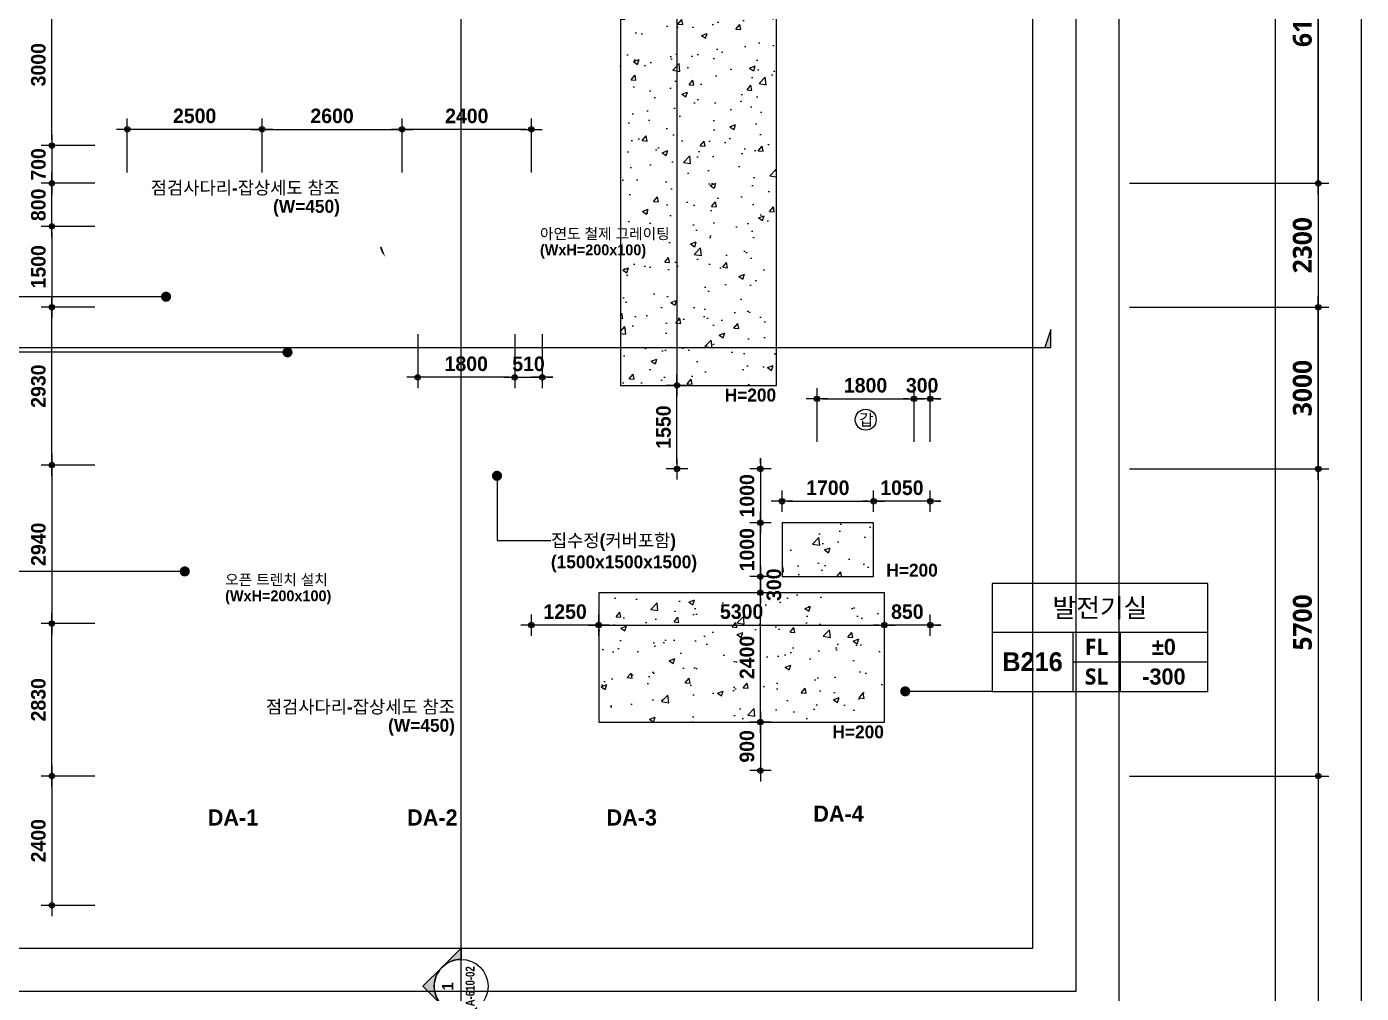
# Model space of a CAD drawing. Header units: millimetres. Extents: x 0 to 168000, y 0 to 59400.
# Drawn here: x 12610 to 37377, y 9018 to 26956 of the extents above; entities that cross this region are included whole.
import ezdxf
from ezdxf.enums import TextEntityAlignment as Align

# ---------------------------------------------------------------- set-up
doc = ezdxf.new("R2010")
doc.units = ezdxf.units.MM
doc.header["$LTSCALE"] = 100
doc.linetypes.add('CEN', pattern=[62, 60, -1, 0, -1])
doc.layers.get('Defpoints').update_dxf_attribs({"color": 153})
for name, color, linetype in [('A-ANNO-DIM', 4, 'Continuous'), ('A-ANNO-GRA1', 7, 'Continuous'), ('A-ANNO-LEAD', 4, 'Continuous'), ('A-ANNO-SYMB', 7, 'Continuous'), ('A-ANNO-TEXT1', 7, 'Continuous'), ('A-ANNO-TEXT2', 3, 'Continuous'), ('A-ANNO-TITL', 7, 'Continuous'), ('A-GEN-HAT', 5, 'Continuous'), ('A-ST-AXIS-DIM', 7, 'Continuous'), ('AA-MKXS', 3, 'Continuous'), ('AA-MKXX', 3, 'Continuous'), ('Leader', 7, 'Continuous')]:
    doc.layers.add(name, color=color, linetype=linetype)
doc.layers.add('G(그리드1)', color=185, linetype='Continuous', plot=False)
doc.layers.add('G(그리드2)', color=235, linetype='Continuous', plot=False)
doc.styles.add('2020음성 1차', font='나눔고딕Bold.ttf')
doc.styles.add('SAMOO', font='romans.shx', dxfattribs={"bigfont": 'whgtxt.shx'})
doc.styles.add('SH_나눔', font='')
doc.styles.add('SH_진천_나눔', font='')
doc.styles.get('SH_나눔').set_extended_font_data('NanumGothic', bold=True)
doc.styles.get('SH_진천_나눔').set_extended_font_data('NanumGothic', bold=True)
doc.dimstyles.new('SHP 100', dxfattribs={"dimscale": 100, "dimtxt": 3.5, "dimasz": 1, "dimexe": 2, "dimexo": 2, "dimgap": 1, "dimtad": 1, "dimdec": 0, "dimzin": 0, "dimdsep": 46, "dimtxsty": 'SH_진천_나눔', "dimblk": 'DIMDOT', "dimcen": 0.09, "dimclrd": 256, "dimclre": 256, "dimclrt": 3, "dimadec": 0, "dimazin": 1, "dimtfac": 1, "dimtdec": 0, "dimtix": 1, "dimtmove": 2, "dimatfit": 0, "dimldrblk": 'DIMDOT', "dimfxl": 1, "dimtolj": 1, "dimtzin": 0, "dimlwd": -1, "dimlwe": -1, "dimarcsym": 0})
doc.dimstyles.new('SHP 100내부', dxfattribs={"dimscale": 100, "dimtxt": 2.7, "dimasz": 1, "dimexe": 2, "dimexo": 2, "dimgap": 1, "dimtad": 1, "dimdec": 0, "dimzin": 0, "dimdsep": 46, "dimtxsty": '2020음성 1차', "dimblk": 'DIMDOT', "dimcen": 0.09, "dimclrd": 256, "dimclre": 256, "dimclrt": 3, "dimadec": 0, "dimazin": 1, "dimtfac": 1, "dimtdec": 0, "dimtix": 1, "dimtmove": 2, "dimatfit": 0, "dimldrblk": 'DIMDOT', "dimfxl": 1, "dimtolj": 1, "dimtzin": 0, "dimlwd": -1, "dimlwe": -1, "dimarcsym": 0})
pattern_1 = [(50, (-26588.95, -182755.1), (1075.8903, -94.1282), [112.5, -1237.5]), (355, (-26589, -182755.1), (-208.127, 1128.288), [90, -990]), (100.4514, (-26499.3, -182762.9), (867.764, 1034.1593), [95.6103, -1051.713]), (46.1842, (-26589, -182455.1), (1600.8616, -248.2785), [168.75, -1856.25]), (96.6356, (-26455.5, -182475.8), (1401.994, 1461.177), [143.415, -1577.57]), (351.1842, (-26589, -182455.1), (1401.993, 1461.178), [135, -1485]), (21, (-26438.95, -182530.1), (895.3606, -603.9283), [112.5, -1237.5]), (326, (-26439, -182530.1), (364.973, 1087.725), [90, -990]), (71.4514, (-26364.3, -182580.4), (1260.334, 483.7957), [95.6103, -1051.713]), (37.5, (-26588.95, -182755.1), (18.2398, 499.3408), [0, -978, 0, -1005, 0, -993.75]), (7.5, (-26588.95, -182755.1), (394.6043, 591.6176), [0, -573, 0, -955.5, 0, -378.75]), (327.5, (-26923.45, -182755.1), (800.73365, -33.8323), [0, -375, 0, -1170, 0, -1552.5]), (317.5, (-27073.45, -182755.1), (874.7793, 150.1575), [0, -487.5, 0, -777, 0, -1102.5])]

# ---------------------------------------------------------------- blocks, each defined once
blk = doc.blocks.new('DIMDOT')
at = {"color": 0}
blk.add_line((-2, 0), (2, 0), dxfattribs=at)
for radius in [0.5, 0.25]:
    blk.add_circle((0, 0), radius, dxfattribs=at)
blk = doc.blocks.new('*D6163')
at = {"layer": 'A-ST-AXIS-DIM'}
for p, q in [((33077, 30150), (36777, 30150)), ((36577, 24150), (36577, 30050)), ((33077, 24050), (36777, 24050))]:
    blk.add_line(p, q, dxfattribs=at)
at = {"layer": 'Defpoints', "color": 0}
for p in [(32877, 30150), (36577, 30150), (32877, 24050)]:
    blk.add_point(p, dxfattribs=at)
at = {"layer": 'A-ST-AXIS-DIM', "linetype": 'ByBlock', "xscale": 100, "yscale": 100, "zscale": 100}
for p, rotation in [((36577, 30150), 90), ((36577, 24050), 270)]:
    blk.add_blockref('DIMDOT', p, dxfattribs=dict(at, rotation=rotation))
at = {"layer": 'A-ST-AXIS-DIM', "color": 3, "insert": (36284, 27100), "char_height": 350, "attachment_point": 5, "rotation": 90, "style": 'SH_진천_나눔'}
blk.add_mtext('\\A1;6100', dxfattribs=at)
blk = doc.blocks.new('*D6164')
at = {"layer": 'A-ST-AXIS-DIM'}
for p, q in [((33077, 24050), (36777, 24050)), ((36577, 23950), (36577, 21850)), ((33077, 21750), (36777, 21750))]:
    blk.add_line(p, q, dxfattribs=at)
at = {"layer": 'Defpoints', "color": 0}
for p in [(32877, 24050), (32877, 21750), (36577, 21750)]:
    blk.add_point(p, dxfattribs=at)
at = {"layer": 'A-ST-AXIS-DIM', "linetype": 'ByBlock', "xscale": 100, "yscale": 100, "zscale": 100}
for p, rotation in [((36577, 24050), 90), ((36577, 21750), 270)]:
    blk.add_blockref('DIMDOT', p, dxfattribs=dict(at, rotation=rotation))
at = {"layer": 'A-ST-AXIS-DIM', "color": 3, "insert": (36284, 22900), "char_height": 350, "attachment_point": 5, "rotation": 90, "style": 'SH_진천_나눔'}
blk.add_mtext('\\A1;2300', dxfattribs=at)
blk = doc.blocks.new('*D6165')
at = {"layer": 'A-ST-AXIS-DIM'}
for p, q in [((33077, 21750), (36777, 21750)), ((36577, 18850), (36577, 21650)), ((33077, 18750), (36777, 18750))]:
    blk.add_line(p, q, dxfattribs=at)
at = {"layer": 'Defpoints', "color": 0}
for p in [(32877, 21750), (36577, 21750), (32877, 18750)]:
    blk.add_point(p, dxfattribs=at)
at = {"layer": 'A-ST-AXIS-DIM', "linetype": 'ByBlock', "xscale": 100, "yscale": 100, "zscale": 100}
for p, rotation in [((36577, 21750), 90), ((36577, 18750), 270)]:
    blk.add_blockref('DIMDOT', p, dxfattribs=dict(at, rotation=rotation))
at = {"layer": 'A-ST-AXIS-DIM', "color": 3, "insert": (36284, 20250), "char_height": 350, "attachment_point": 5, "rotation": 90, "style": 'SH_진천_나눔'}
blk.add_mtext('\\A1;3000', dxfattribs=at)
blk = doc.blocks.new('*D6166')
at = {"layer": 'A-ST-AXIS-DIM'}
for p, q in [((33077, 18750), (36777, 18750)), ((36577, 18650), (36577, 13150)), ((33077, 13050), (36777, 13050))]:
    blk.add_line(p, q, dxfattribs=at)
at = {"layer": 'Defpoints', "color": 0}
for p in [(32877, 18750), (32877, 13050), (36577, 13050)]:
    blk.add_point(p, dxfattribs=at)
at = {"layer": 'A-ST-AXIS-DIM', "linetype": 'ByBlock', "xscale": 100, "yscale": 100, "zscale": 100}
for p, rotation in [((36577, 18750), 90), ((36577, 13050), 270)]:
    blk.add_blockref('DIMDOT', p, dxfattribs=dict(at, rotation=rotation))
at = {"layer": 'A-ST-AXIS-DIM', "color": 3, "insert": (36285, 15900), "char_height": 350, "attachment_point": 5, "rotation": 90, "style": 'SH_진천_나눔'}
blk.add_mtext('\\A1;5700', dxfattribs=at)
blk = doc.blocks.new('*D6197')
at = {"layer": 'A-ANNO-DIM'}
for p, q in [((27277, 19250), (27277, 20250)), ((29077, 19250), (29077, 20250)), ((27377, 20050), (28977, 20050))]:
    blk.add_line(p, q, dxfattribs=at)
at = {"layer": 'Defpoints', "color": 0}
for p in [(29077, 20050), (27277, 19050), (29077, 19050)]:
    blk.add_point(p, dxfattribs=at)
at = {"layer": 'A-ANNO-DIM', "linetype": 'ByBlock', "xscale": 100, "yscale": 100, "zscale": 100, "rotation": 180}
blk.add_blockref('DIMDOT', (27277, 20050), dxfattribs=at)
at = {"layer": 'A-ANNO-DIM', "linetype": 'ByBlock', "xscale": 100, "yscale": 100, "zscale": 100}
blk.add_blockref('DIMDOT', (29077, 20050), dxfattribs=at)
at = {"layer": 'A-ANNO-DIM', "color": 3, "insert": (28177, 20299), "char_height": 270, "attachment_point": 5, "style": '2020음성 1차'}
blk.add_mtext('\\A1;1800', dxfattribs=at)
blk = doc.blocks.new('*D6198')
at = {"layer": 'A-ANNO-DIM'}
for p, q in [((29077, 19250), (29077, 20250)), ((29377, 19250), (29377, 20250)), ((28977, 20050), (28877, 20050)), ((29377, 20050), (29077, 20050)), ((29477, 20050), (29577, 20050))]:
    blk.add_line(p, q, dxfattribs=at)
at = {"layer": 'Defpoints', "color": 0}
for p in [(29077, 20050), (29077, 19050), (29377, 19050)]:
    blk.add_point(p, dxfattribs=at)
at = {"layer": 'A-ANNO-DIM', "linetype": 'ByBlock', "xscale": 100, "yscale": 100, "zscale": 100}
blk.add_blockref('DIMDOT', (29077, 20050), dxfattribs=at)
at = {"layer": 'A-ANNO-DIM', "linetype": 'ByBlock', "xscale": 100, "yscale": 100, "zscale": 100, "rotation": 180}
blk.add_blockref('DIMDOT', (29377, 20050), dxfattribs=at)
at = {"layer": 'A-ANNO-DIM', "color": 3, "insert": (29227, 20299), "char_height": 270, "attachment_point": 5, "style": '2020음성 1차'}
blk.add_mtext('\\A1;300', dxfattribs=at)
blk = doc.blocks.new('*D6696')
at = {"layer": 'A-ANNO-DIM'}
for p, q in [((19867, 21250), (19867, 20250)), ((21667, 21250), (21667, 20250)), ((21567, 20450), (19967, 20450))]:
    blk.add_line(p, q, dxfattribs=at)
at = {"layer": 'Defpoints', "color": 0}
for p in [(19867, 21450), (21667, 21450), (19867, 20450)]:
    blk.add_point(p, dxfattribs=at)
at = {"layer": 'A-ANNO-DIM', "linetype": 'ByBlock', "xscale": 100, "yscale": 100, "zscale": 100, "rotation": 180}
blk.add_blockref('DIMDOT', (19867, 20450), dxfattribs=at)
at = {"layer": 'A-ANNO-DIM', "linetype": 'ByBlock', "xscale": 100, "yscale": 100, "zscale": 100}
blk.add_blockref('DIMDOT', (21667, 20450), dxfattribs=at)
at = {"layer": 'A-ANNO-DIM', "color": 3, "insert": (20767, 20699), "char_height": 270, "attachment_point": 5, "style": '2020음성 1차'}
blk.add_mtext('\\A1;1800', dxfattribs=at)
blk = doc.blocks.new('*D6697')
at = {"layer": 'A-ANNO-DIM'}
for p, q in [((21667, 21250), (21667, 20250)), ((22177, 21250), (22177, 20250)), ((21567, 20450), (21467, 20450)), ((21667, 20450), (22177, 20450)), ((22277, 20450), (22377, 20450))]:
    blk.add_line(p, q, dxfattribs=at)
at = {"layer": 'Defpoints', "color": 0}
for p in [(21667, 21450), (22177, 21450), (22177, 20450)]:
    blk.add_point(p, dxfattribs=at)
at = {"layer": 'A-ANNO-DIM', "linetype": 'ByBlock', "xscale": 100, "yscale": 100, "zscale": 100}
blk.add_blockref('DIMDOT', (21667, 20450), dxfattribs=at)
at = {"layer": 'A-ANNO-DIM', "linetype": 'ByBlock', "xscale": 100, "yscale": 100, "zscale": 100, "rotation": 180}
blk.add_blockref('DIMDOT', (22177, 20450), dxfattribs=at)
at = {"layer": 'A-ANNO-DIM', "color": 3, "insert": (21922, 20698), "char_height": 270, "attachment_point": 5, "style": '2020음성 1차'}
blk.add_mtext('\\A1;510', dxfattribs=at)
blk = doc.blocks.new('*D6778')
at = {"layer": 'A-ANNO-DIM'}
for p, q in [((16977, 24250), (16977, 25250)), ((17077, 25050), (19477, 25050)), ((19577, 24250), (19577, 25250))]:
    blk.add_line(p, q, dxfattribs=at)
at = {"layer": 'Defpoints', "color": 0}
for p in [(19577, 25050), (16977, 24050), (19577, 24050)]:
    blk.add_point(p, dxfattribs=at)
at = {"layer": 'A-ANNO-DIM', "linetype": 'ByBlock', "xscale": 100, "yscale": 100, "zscale": 100, "rotation": 180}
blk.add_blockref('DIMDOT', (16977, 25050), dxfattribs=at)
at = {"layer": 'A-ANNO-DIM', "linetype": 'ByBlock', "xscale": 100, "yscale": 100, "zscale": 100}
blk.add_blockref('DIMDOT', (19577, 25050), dxfattribs=at)
at = {"layer": 'A-ANNO-DIM', "color": 3, "insert": (18277, 25299), "char_height": 270, "attachment_point": 5, "style": '2020음성 1차'}
blk.add_mtext('\\A1;2600', dxfattribs=at)
blk = doc.blocks.new('*D6779')
at = {"layer": 'A-ANNO-DIM'}
for p, q in [((14477, 24250), (14477, 25250)), ((16877, 25050), (14577, 25050)), ((16977, 24250), (16977, 25250))]:
    blk.add_line(p, q, dxfattribs=at)
at = {"layer": 'Defpoints', "color": 0}
for p in [(14477, 25050), (14477, 24050), (16977, 24050)]:
    blk.add_point(p, dxfattribs=at)
at = {"layer": 'A-ANNO-DIM', "linetype": 'ByBlock', "xscale": 100, "yscale": 100, "zscale": 100, "rotation": 180}
blk.add_blockref('DIMDOT', (14477, 25050), dxfattribs=at)
at = {"layer": 'A-ANNO-DIM', "linetype": 'ByBlock', "xscale": 100, "yscale": 100, "zscale": 100}
blk.add_blockref('DIMDOT', (16977, 25050), dxfattribs=at)
at = {"layer": 'A-ANNO-DIM', "color": 3, "insert": (15727, 25299), "char_height": 270, "attachment_point": 5, "style": '2020음성 1차'}
blk.add_mtext('\\A1;2500', dxfattribs=at)
blk = doc.blocks.new('갑종 TEXT100')
at = {"layer": 'A-ANNO-SYMB'}
blk.add_circle((0, 0), 243, dxfattribs=at)
at = {"layer": 'A-ANNO-TITL', "style": '2020음성 1차'}
blk.add_text('갑 ', height=266.7, dxfattribs=at).set_placement((67, 0), align=Align.MIDDLE_CENTER)
blk = doc.blocks.new('*D7085')
at = {"layer": 'A-ANNO-DIM'}
for p, q in [((13877, 15880), (12877, 15880)), ((13077, 13150), (13077, 15780)), ((13877, 13050), (12877, 13050))]:
    blk.add_line(p, q, dxfattribs=at)
at = {"layer": 'Defpoints', "color": 0}
for p in [(13077, 15880), (14077, 15880), (14077, 13050)]:
    blk.add_point(p, dxfattribs=at)
at = {"layer": 'A-ANNO-DIM', "linetype": 'ByBlock', "xscale": 100, "yscale": 100, "zscale": 100}
for p, rotation in [((13077, 15880), 90), ((13077, 13050), 270)]:
    blk.add_blockref('DIMDOT', p, dxfattribs=dict(at, rotation=rotation))
at = {"layer": 'A-ANNO-DIM', "color": 3, "insert": (12828, 14465), "char_height": 270, "attachment_point": 5, "rotation": 90, "style": '2020음성 1차'}
blk.add_mtext('\\A1;2830', dxfattribs=at)
blk = doc.blocks.new('*D7086')
at = {"layer": 'A-ANNO-DIM'}
for p, q in [((13877, 18820), (12877, 18820)), ((13077, 18720), (13077, 15980)), ((13877, 15880), (12877, 15880))]:
    blk.add_line(p, q, dxfattribs=at)
at = {"layer": 'Defpoints', "color": 0}
for p in [(14077, 18820), (13077, 15880), (14077, 15880)]:
    blk.add_point(p, dxfattribs=at)
at = {"layer": 'A-ANNO-DIM', "linetype": 'ByBlock', "xscale": 100, "yscale": 100, "zscale": 100}
for p, rotation in [((13077, 18820), 90), ((13077, 15880), 270)]:
    blk.add_blockref('DIMDOT', p, dxfattribs=dict(at, rotation=rotation))
at = {"layer": 'A-ANNO-DIM', "color": 3, "insert": (12828, 17350), "char_height": 270, "attachment_point": 5, "rotation": 90, "style": '2020음성 1차'}
blk.add_mtext('\\A1;2940', dxfattribs=at)
blk = doc.blocks.new('*D7087')
at = {"layer": 'A-ANNO-DIM'}
for p, q in [((13877, 21750), (12877, 21750)), ((13077, 18920), (13077, 21650)), ((13877, 18820), (12877, 18820))]:
    blk.add_line(p, q, dxfattribs=at)
at = {"layer": 'Defpoints', "color": 0}
for p in [(13077, 21750), (14077, 21750), (14077, 18820)]:
    blk.add_point(p, dxfattribs=at)
at = {"layer": 'A-ANNO-DIM', "linetype": 'ByBlock', "xscale": 100, "yscale": 100, "zscale": 100}
for p, rotation in [((13077, 21750), 90), ((13077, 18820), 270)]:
    blk.add_blockref('DIMDOT', p, dxfattribs=dict(at, rotation=rotation))
at = {"layer": 'A-ANNO-DIM', "color": 3, "insert": (12828, 20285), "char_height": 270, "attachment_point": 5, "rotation": 90, "style": '2020음성 1차'}
blk.add_mtext('\\A1;2930', dxfattribs=at)
blk = doc.blocks.new('*D7089')
at = {"layer": 'A-ANNO-DIM'}
for p, q in [((13877, 23250), (12877, 23250)), ((13077, 23150), (13077, 21850)), ((13877, 21750), (12877, 21750))]:
    blk.add_line(p, q, dxfattribs=at)
at = {"layer": 'Defpoints', "color": 0}
for p in [(14077, 23250), (13077, 21750), (14077, 21750)]:
    blk.add_point(p, dxfattribs=at)
at = {"layer": 'A-ANNO-DIM', "linetype": 'ByBlock', "xscale": 100, "yscale": 100, "zscale": 100}
for p, rotation in [((13077, 23250), 90), ((13077, 21750), 270)]:
    blk.add_blockref('DIMDOT', p, dxfattribs=dict(at, rotation=rotation))
at = {"layer": 'A-ANNO-DIM', "color": 3, "insert": (12828, 22500), "char_height": 270, "attachment_point": 5, "rotation": 90, "style": '2020음성 1차'}
blk.add_mtext('\\A1;1500', dxfattribs=at)
blk = doc.blocks.new('*D7090')
at = {"layer": 'A-ANNO-DIM'}
for p, q in [((13877, 24050), (12877, 24050)), ((13077, 24150), (13077, 24250)), ((13077, 23250), (13077, 24050)), ((13877, 23250), (12877, 23250)), ((13077, 23150), (13077, 23050))]:
    blk.add_line(p, q, dxfattribs=at)
at = {"layer": 'Defpoints', "color": 0}
for p in [(13077, 24050), (14077, 24050), (14077, 23250)]:
    blk.add_point(p, dxfattribs=at)
at = {"layer": 'A-ANNO-DIM', "linetype": 'ByBlock', "xscale": 100, "yscale": 100, "zscale": 100}
for p, rotation in [((13077, 24050), 270), ((13077, 23250), 90)]:
    blk.add_blockref('DIMDOT', p, dxfattribs=dict(at, rotation=rotation))
at = {"layer": 'A-ANNO-DIM', "color": 3, "insert": (12828, 23650), "char_height": 270, "attachment_point": 5, "rotation": 90, "style": '2020음성 1차'}
blk.add_mtext('\\A1;800', dxfattribs=at)
blk = doc.blocks.new('*D7091')
at = {"layer": 'A-ANNO-DIM'}
for p, q in [((13077, 24850), (13077, 24950)), ((13877, 24750), (12877, 24750)), ((13077, 24750), (13077, 24050)), ((13877, 24050), (12877, 24050)), ((13077, 23950), (13077, 23850))]:
    blk.add_line(p, q, dxfattribs=at)
at = {"layer": 'Defpoints', "color": 0}
for p in [(14077, 24750), (13077, 24050), (14077, 24050)]:
    blk.add_point(p, dxfattribs=at)
at = {"layer": 'A-ANNO-DIM', "linetype": 'ByBlock', "xscale": 100, "yscale": 100, "zscale": 100}
for p, rotation in [((13077, 24750), 270), ((13077, 24050), 90)]:
    blk.add_blockref('DIMDOT', p, dxfattribs=dict(at, rotation=rotation))
at = {"layer": 'A-ANNO-DIM', "color": 3, "insert": (12829, 24400), "char_height": 270, "attachment_point": 5, "rotation": 90, "style": '2020음성 1차'}
blk.add_mtext('\\A1;700', dxfattribs=at)
blk = doc.blocks.new('*D7092')
at = {"layer": 'A-ANNO-DIM'}
for p, q in [((13877, 27750), (12877, 27750)), ((13077, 24850), (13077, 27650)), ((13877, 24750), (12877, 24750))]:
    blk.add_line(p, q, dxfattribs=at)
at = {"layer": 'Defpoints', "color": 0}
for p in [(13077, 27750), (14077, 27750), (14077, 24750)]:
    blk.add_point(p, dxfattribs=at)
at = {"layer": 'A-ANNO-DIM', "linetype": 'ByBlock', "xscale": 100, "yscale": 100, "zscale": 100}
for p, rotation in [((13077, 27750), 90), ((13077, 24750), 270)]:
    blk.add_blockref('DIMDOT', p, dxfattribs=dict(at, rotation=rotation))
at = {"layer": 'A-ANNO-DIM', "color": 3, "insert": (12828, 26250), "char_height": 270, "attachment_point": 5, "rotation": 90, "style": '2020음성 1차'}
blk.add_mtext('\\A1;3000', dxfattribs=at)
blk = doc.blocks.new('*D7105')
at = {"layer": 'A-ANNO-DIM'}
for p, q in [((19577, 24250), (19577, 25250)), ((21877, 25050), (19677, 25050)), ((21977, 24250), (21977, 25250))]:
    blk.add_line(p, q, dxfattribs=at)
at = {"layer": 'Defpoints', "color": 0}
for p in [(19577, 25050), (19577, 24050), (21977, 24050)]:
    blk.add_point(p, dxfattribs=at)
at = {"layer": 'A-ANNO-DIM', "linetype": 'ByBlock', "xscale": 100, "yscale": 100, "zscale": 100, "rotation": 180}
blk.add_blockref('DIMDOT', (19577, 25050), dxfattribs=at)
at = {"layer": 'A-ANNO-DIM', "linetype": 'ByBlock', "xscale": 100, "yscale": 100, "zscale": 100}
blk.add_blockref('DIMDOT', (21977, 25050), dxfattribs=at)
at = {"layer": 'A-ANNO-DIM', "color": 3, "insert": (20777, 25298), "char_height": 270, "attachment_point": 5, "style": '2020음성 1차'}
blk.add_mtext('\\A1;2400', dxfattribs=at)
blk = doc.blocks.new('G$C9D92D8A7')
at = {"layer": 'A-ANNO-GRA1'}
for p, q in [((0, 11), (40, 11)), ((15, 11), (15, 0)), ((23.75, 11), (23.75, 0)), ((15, 5.5), (40, 5.5))]:
    blk.add_line(p, q, dxfattribs=at)
blk.add_lwpolyline([(0, 20), (0, 0), (40, 0), (40, 20)], close=True, dxfattribs=at)
at = {"style": '2020음성 1차'}
for tag, height, p in [('실명', 3.5, (20, 15.5)), ('마감레벨', 3, (31.875, 8.25)), ('실번호', 3.5, (7.5, 5.5)), ('구조레벨', 3, (31.875, 2.75))]:
    blk.add_attdef(tag, text='', height=height, dxfattribs=at).set_placement(p, align=Align.MIDDLE_CENTER)
at = {"layer": 'A-ANNO-TEXT1', "style": 'SH_나눔'}
for s, p in [('FL', (19.375, 8.25)), ('SL', (19.375, 2.75))]:
    blk.add_text(s, height=3, dxfattribs=at).set_placement(p, align=Align.MIDDLE)
blk = doc.blocks.new('*D7405')
at = {"layer": 'A-ANNO-DIM'}
for p, q in [((13877, 13050), (12877, 13050)), ((13077, 12950), (13077, 10750)), ((13877, 10650), (12877, 10650))]:
    blk.add_line(p, q, dxfattribs=at)
at = {"layer": 'Defpoints', "color": 0}
for p in [(14077, 13050), (13077, 10650), (14077, 10650)]:
    blk.add_point(p, dxfattribs=at)
at = {"layer": 'A-ANNO-DIM', "linetype": 'ByBlock', "xscale": 100, "yscale": 100, "zscale": 100}
for p, rotation in [((13077, 13050), 90), ((13077, 10650), 270)]:
    blk.add_blockref('DIMDOT', p, dxfattribs=dict(at, rotation=rotation))
at = {"layer": 'A-ANNO-DIM', "color": 3, "insert": (12828, 11850), "char_height": 270, "attachment_point": 5, "rotation": 90, "style": '2020음성 1차'}
blk.add_mtext('\\A1;2400', dxfattribs=at)
blk = doc.blocks.new('*D7762')
at = {"layer": 'A-ANNO-DIM'}
for p, q in [((24877, 37900), (24477, 37900)), ((24677, 37800), (24677, 20400)), ((24877, 20300), (24477, 20300))]:
    blk.add_line(p, q, dxfattribs=at)
at = {"layer": 'Defpoints', "color": 0}
for p in [(25077, 37900), (24677, 20300), (25077, 20300)]:
    blk.add_point(p, dxfattribs=at)
at = {"layer": 'A-ANNO-DIM', "linetype": 'ByBlock', "xscale": 100, "yscale": 100, "zscale": 100}
for p, rotation in [((24677, 37900), 90), ((24677, 20300), 270)]:
    blk.add_blockref('DIMDOT', p, dxfattribs=dict(at, rotation=rotation))
at = {"layer": 'A-ANNO-DIM', "color": 3, "insert": (24428, 29100), "char_height": 270, "attachment_point": 5, "rotation": 90, "style": '2020음성 1차'}
blk.add_mtext('\\A1;17600', dxfattribs=at)
blk = doc.blocks.new('*D7764')
at = {"layer": 'A-ANNO-DIM'}
for p, q in [((24877, 20300), (24477, 20300)), ((24677, 18850), (24677, 20200)), ((24877, 18750), (24477, 18750))]:
    blk.add_line(p, q, dxfattribs=at)
at = {"layer": 'Defpoints', "color": 0}
for p in [(24677, 20300), (25077, 20300), (25077, 18750)]:
    blk.add_point(p, dxfattribs=at)
at = {"layer": 'A-ANNO-DIM', "linetype": 'ByBlock', "xscale": 100, "yscale": 100, "zscale": 100}
for p, rotation in [((24677, 20300), 90), ((24677, 18750), 270)]:
    blk.add_blockref('DIMDOT', p, dxfattribs=dict(at, rotation=rotation))
at = {"layer": 'A-ANNO-DIM', "color": 3, "insert": (24428, 19525), "char_height": 270, "attachment_point": 5, "rotation": 90, "style": '2020음성 1차'}
blk.add_mtext('\\A1;1550', dxfattribs=at)
blk = doc.blocks.new('*D7765')
at = {"layer": 'A-ANNO-DIM'}
for p, q in [((26227, 17850), (26227, 17950)), ((26427, 17750), (26027, 17750)), ((26227, 16750), (26227, 17750)), ((26427, 16750), (26027, 16750)), ((26227, 16650), (26227, 16550))]:
    blk.add_line(p, q, dxfattribs=at)
at = {"layer": 'Defpoints', "color": 0}
for p in [(26227, 17750), (26627, 17750), (26627, 16750)]:
    blk.add_point(p, dxfattribs=at)
at = {"layer": 'A-ANNO-DIM', "linetype": 'ByBlock', "xscale": 100, "yscale": 100, "zscale": 100}
for p, rotation in [((26227, 17750), 270), ((26227, 16750), 90)]:
    blk.add_blockref('DIMDOT', p, dxfattribs=dict(at, rotation=rotation))
at = {"layer": 'A-ANNO-DIM', "color": 3, "insert": (25979, 17250), "char_height": 270, "attachment_point": 5, "rotation": 90, "style": '2020음성 1차'}
blk.add_mtext('\\A1;1000', dxfattribs=at)
blk = doc.blocks.new('*D7766')
at = {"layer": 'A-ANNO-DIM'}
for p, q in [((26227, 18850), (26227, 18950)), ((26427, 18750), (26027, 18750)), ((26227, 18750), (26227, 17750)), ((26427, 17750), (26027, 17750)), ((26227, 17650), (26227, 17550))]:
    blk.add_line(p, q, dxfattribs=at)
at = {"layer": 'Defpoints', "color": 0}
for p in [(26627, 18750), (26227, 17750), (26627, 17750)]:
    blk.add_point(p, dxfattribs=at)
at = {"layer": 'A-ANNO-DIM', "linetype": 'ByBlock', "xscale": 100, "yscale": 100, "zscale": 100}
for p, rotation in [((26227, 18750), 270), ((26227, 17750), 90)]:
    blk.add_blockref('DIMDOT', p, dxfattribs=dict(at, rotation=rotation))
at = {"layer": 'A-ANNO-DIM', "color": 3, "insert": (25979, 18250), "char_height": 270, "attachment_point": 5, "rotation": 90, "style": '2020음성 1차'}
blk.add_mtext('\\A1;1000', dxfattribs=at)
blk = doc.blocks.new('*D7767')
at = {"layer": 'A-ANNO-DIM'}
for p, q in [((26227, 16850), (26227, 16950)), ((26427, 16750), (26027, 16750)), ((26227, 16750), (26227, 16450)), ((26427, 16450), (26027, 16450)), ((26227, 16350), (26227, 16250))]:
    blk.add_line(p, q, dxfattribs=at)
at = {"layer": 'Defpoints', "color": 0}
for p in [(26627, 16750), (26227, 16450), (26627, 16450)]:
    blk.add_point(p, dxfattribs=at)
at = {"layer": 'A-ANNO-DIM', "linetype": 'ByBlock', "xscale": 100, "yscale": 100, "zscale": 100}
for p, rotation in [((26227, 16750), 270), ((26227, 16450), 90)]:
    blk.add_blockref('DIMDOT', p, dxfattribs=dict(at, rotation=rotation))
at = {"layer": 'A-ANNO-DIM', "color": 3, "insert": (26478, 16600), "char_height": 270, "attachment_point": 5, "rotation": 90, "style": '2020음성 1차'}
blk.add_mtext('\\A1;300', dxfattribs=at)
blk = doc.blocks.new('*D7768')
at = {"layer": 'A-ANNO-DIM'}
for p, q in [((26427, 16450), (26027, 16450)), ((26227, 14150), (26227, 16350)), ((26427, 14050), (26027, 14050))]:
    blk.add_line(p, q, dxfattribs=at)
at = {"layer": 'Defpoints', "color": 0}
for p in [(26227, 16450), (26627, 16450), (26627, 14050)]:
    blk.add_point(p, dxfattribs=at)
at = {"layer": 'A-ANNO-DIM', "linetype": 'ByBlock', "xscale": 100, "yscale": 100, "zscale": 100}
for p, rotation in [((26227, 16450), 90), ((26227, 14050), 270)]:
    blk.add_blockref('DIMDOT', p, dxfattribs=dict(at, rotation=rotation))
at = {"layer": 'A-ANNO-DIM', "color": 3, "insert": (25978, 15250), "char_height": 270, "attachment_point": 5, "rotation": 90, "style": '2020음성 1차'}
blk.add_mtext('\\A1;2400', dxfattribs=at)
blk = doc.blocks.new('*D7769')
at = {"layer": 'A-ANNO-DIM'}
for p, q in [((26427, 14050), (26027, 14050)), ((26227, 13950), (26227, 13250)), ((26427, 13150), (26027, 13150))]:
    blk.add_line(p, q, dxfattribs=at)
at = {"layer": 'Defpoints', "color": 0}
for p in [(26627, 14050), (26227, 13150), (26627, 13150)]:
    blk.add_point(p, dxfattribs=at)
at = {"layer": 'A-ANNO-DIM', "linetype": 'ByBlock', "xscale": 100, "yscale": 100, "zscale": 100}
for p, rotation in [((26227, 14050), 90), ((26227, 13150), 270)]:
    blk.add_blockref('DIMDOT', p, dxfattribs=dict(at, rotation=rotation))
at = {"layer": 'A-ANNO-DIM', "color": 3, "insert": (25978, 13600), "char_height": 270, "attachment_point": 5, "rotation": 90, "style": '2020음성 1차'}
blk.add_mtext('\\A1;900', dxfattribs=at)
blk = doc.blocks.new('*D7770')
at = {"layer": 'A-ANNO-DIM'}
for p, q in [((26627, 17950), (26627, 18350)), ((28327, 17950), (28327, 18350)), ((26727, 18150), (28227, 18150))]:
    blk.add_line(p, q, dxfattribs=at)
at = {"layer": 'Defpoints', "color": 0}
for p in [(28327, 18150), (26627, 17750), (28327, 17750)]:
    blk.add_point(p, dxfattribs=at)
at = {"layer": 'A-ANNO-DIM', "linetype": 'ByBlock', "xscale": 100, "yscale": 100, "zscale": 100, "rotation": 180}
blk.add_blockref('DIMDOT', (26627, 18150), dxfattribs=at)
at = {"layer": 'A-ANNO-DIM', "linetype": 'ByBlock', "xscale": 100, "yscale": 100, "zscale": 100}
blk.add_blockref('DIMDOT', (28327, 18150), dxfattribs=at)
at = {"layer": 'A-ANNO-DIM', "color": 3, "insert": (27477, 18398), "char_height": 270, "attachment_point": 5, "style": '2020음성 1차'}
blk.add_mtext('\\A1;1700', dxfattribs=at)
blk = doc.blocks.new('*D7771')
at = {"layer": 'A-ANNO-DIM'}
for p, q in [((28327, 17950), (28327, 18350)), ((29377, 17950), (29377, 18350)), ((28227, 18150), (28127, 18150)), ((29377, 18150), (28327, 18150)), ((29477, 18150), (29577, 18150))]:
    blk.add_line(p, q, dxfattribs=at)
at = {"layer": 'Defpoints', "color": 0}
for p in [(28327, 18150), (28327, 17750), (29377, 17750)]:
    blk.add_point(p, dxfattribs=at)
at = {"layer": 'A-ANNO-DIM', "linetype": 'ByBlock', "xscale": 100, "yscale": 100, "zscale": 100}
blk.add_blockref('DIMDOT', (28327, 18150), dxfattribs=at)
at = {"layer": 'A-ANNO-DIM', "linetype": 'ByBlock', "xscale": 100, "yscale": 100, "zscale": 100, "rotation": 180}
blk.add_blockref('DIMDOT', (29377, 18150), dxfattribs=at)
at = {"layer": 'A-ANNO-DIM', "color": 3, "insert": (28852, 18398), "char_height": 270, "attachment_point": 5, "style": '2020음성 1차'}
blk.add_mtext('\\A1;1050', dxfattribs=at)
blk = doc.blocks.new('*D7772')
at = {"layer": 'A-ANNO-DIM'}
for p, q in [((23227, 15650), (23227, 16050)), ((28527, 15650), (28527, 16050)), ((23327, 15850), (28427, 15850))]:
    blk.add_line(p, q, dxfattribs=at)
at = {"layer": 'Defpoints', "color": 0}
for p in [(28527, 15850), (23227, 15450), (28527, 15450)]:
    blk.add_point(p, dxfattribs=at)
at = {"layer": 'A-ANNO-DIM', "linetype": 'ByBlock', "xscale": 100, "yscale": 100, "zscale": 100, "rotation": 180}
blk.add_blockref('DIMDOT', (23227, 15850), dxfattribs=at)
at = {"layer": 'A-ANNO-DIM', "linetype": 'ByBlock', "xscale": 100, "yscale": 100, "zscale": 100}
blk.add_blockref('DIMDOT', (28527, 15850), dxfattribs=at)
at = {"layer": 'A-ANNO-DIM', "color": 3, "insert": (25877, 16099), "char_height": 270, "attachment_point": 5, "style": '2020음성 1차'}
blk.add_mtext('\\A1;5300', dxfattribs=at)
blk = doc.blocks.new('*D7773')
at = {"layer": 'A-ANNO-DIM'}
for p, q in [((28527, 15650), (28527, 16050)), ((29377, 15650), (29377, 16050)), ((28427, 15850), (28327, 15850)), ((29377, 15850), (28527, 15850)), ((29477, 15850), (29577, 15850))]:
    blk.add_line(p, q, dxfattribs=at)
at = {"layer": 'Defpoints', "color": 0}
for p in [(28527, 15850), (28527, 15450), (29377, 15450)]:
    blk.add_point(p, dxfattribs=at)
at = {"layer": 'A-ANNO-DIM', "linetype": 'ByBlock', "xscale": 100, "yscale": 100, "zscale": 100}
blk.add_blockref('DIMDOT', (28527, 15850), dxfattribs=at)
at = {"layer": 'A-ANNO-DIM', "linetype": 'ByBlock', "xscale": 100, "yscale": 100, "zscale": 100, "rotation": 180}
blk.add_blockref('DIMDOT', (29377, 15850), dxfattribs=at)
at = {"layer": 'A-ANNO-DIM', "color": 3, "insert": (28952, 16099), "char_height": 270, "attachment_point": 5, "style": '2020음성 1차'}
blk.add_mtext('\\A1;850', dxfattribs=at)
blk = doc.blocks.new('*D7774')
at = {"layer": 'A-ANNO-DIM'}
for p, q in [((21977, 15650), (21977, 16050)), ((23227, 15650), (23227, 16050)), ((23127, 15850), (22077, 15850))]:
    blk.add_line(p, q, dxfattribs=at)
at = {"layer": 'Defpoints', "color": 0}
for p in [(21977, 15850), (21977, 15450), (23227, 15450)]:
    blk.add_point(p, dxfattribs=at)
at = {"layer": 'A-ANNO-DIM', "linetype": 'ByBlock', "xscale": 100, "yscale": 100, "zscale": 100, "rotation": 180}
blk.add_blockref('DIMDOT', (21977, 15850), dxfattribs=at)
at = {"layer": 'A-ANNO-DIM', "linetype": 'ByBlock', "xscale": 100, "yscale": 100, "zscale": 100}
blk.add_blockref('DIMDOT', (23227, 15850), dxfattribs=at)
at = {"layer": 'A-ANNO-DIM', "color": 3, "insert": (22602, 16099), "char_height": 270, "attachment_point": 5, "style": '2020음성 1차'}
blk.add_mtext('\\A1;1250', dxfattribs=at)
blk = doc.blocks.new('*U8613')
at = {"layer": 'AA-MKXX'}
blk.add_hatch(color=256, dxfattribs=at).paths.add_polyline_path([(37772, 600), (37562, 0), (37772, 0)])
at = {"layer": 'AA-MKXX', "linetype": 'CEN', "ltscale": 60}
blk.add_line((900, 0), (37772, 0), dxfattribs=at)
at = {"layer": 'AA-MKXX'}
blk.add_lwpolyline([(37772, 0), (37772, 600), (37562, 0)], close=True, dxfattribs=at)
blk = doc.blocks.new('*U8616')
at = {"layer": 'AA-MKXX', "linetype": 'CEN', "ltscale": 60}
blk.add_line((900, 0), (74164, 0), dxfattribs=at)
blk = doc.blocks.new('*U4906')
at = {"layer": 'AA-MKXS'}
blk.add_hatch(color=3, dxfattribs=at).paths.add_polyline_path([(0, 8.49), (-4.24, 4.24, -0.414214), (4.24, 4.24)])
h = blk.add_hatch(color=3, dxfattribs=at)
h.paths.add_polyline_path([(-8.49, 0), (-6, 0, -0.198912), (-4.24, 4.24)])
h.paths.add_polyline_path([(6, 0), (8.49, 0), (4.24, 4.24, -0.198912)])
at = {"layer": 'AA-MKXS', "color": 3, "linetype": 'Continuous', "ltscale": 5}
blk.add_line((-6, 0), (6, 0), dxfattribs=at)
at = {"layer": 'AA-MKXS', "color": 3}
for points in [[(4.24, 4.24, 0.414214), (-4.24, 4.24), (0, 8.49)], [(-4.24, 4.24, 0.198912), (-6, 0), (-8.49, 0)], [(8.49, 0), (6, 0, 0.198912), (4.24, 4.24)]]:
    blk.add_lwpolyline(points, format="xyb", close=True, dxfattribs=at)
at = {"layer": 'AA-MKXS', "color": 3, "linetype": 'Continuous', "ltscale": 5}
blk.add_circle((0, 0), 6, dxfattribs=at)
at = {"layer": 'AA-MKXS', "style": 'SAMOO', "width": 0.85}
blk.add_attdef('ViewNUM', text='', height=2.5, dxfattribs=at).set_placement((0, 1), align=Align.BOTTOM_CENTER)
blk.add_attdef('SheetNUM', text='', height=2.5, dxfattribs=at).set_placement((0, -1), align=Align.TOP_CENTER)

msp = doc.modelspace()

# ---------------------------------------------------------------- hatches: boundary and pattern name
at = {"layer": 'A-GEN-HAT'}
h = msp.add_hatch(dxfattribs=at)
h.set_pattern_fill('AR-CONC', color=256, scale=150)
h.set_pattern_definition(pattern_1)
h.paths.add_polyline_path([(23626.9, 20300), (26526.9, 20300), (26526.9, 37900), (23626.9, 37900)])
h = msp.add_hatch(dxfattribs=at)
h.set_pattern_fill('AR-CONC', color=256, scale=150)
h.set_pattern_definition(pattern_1)
h.paths.add_polyline_path([(26626.9, 16750), (28326.9, 16750), (28326.9, 17750), (26626.9, 17750)])
h.paths.add_polyline_path([(23226.9, 14050), (28526.9, 14050), (28526.9, 16450), (23226.9, 16450)])

# ---------------------------------------------------------------- linework, layer by layer
for points in [[(15243.2, 21944.2), (11176.9, 21944.2)], [(17450.2, 20913.3), (11176.9, 20913.3)], [(15543.4, 16847.1), (11176.9, 16847.1)], [(30526, 14621.3), (28866.4, 14621.3)]]:
    msp.add_lwpolyline(points)
at = {"const_width": 93.8}
for points in [[(15149.4, 21944.2, -1), (15243.2, 21944.2, -1)], [(17497.1, 20913.3, 1), (17403.3, 20913.3, 1)], [(15543.4, 16894, -1), (15543.4, 16800.2, -1)], [(28913.3, 14668.1, -1), (28913.3, 14574.4, -1)]]:
    msp.add_lwpolyline(points, format="xyb", close=True, dxfattribs=at)
at = {"layer": 'A-ANNO-LEAD', "const_width": 93.8}
msp.add_lwpolyline([(21338.3, 18668.1, -1), (21338.3, 18574.4, -1)], format="xyb", close=True, dxfattribs=at)
at = {"layer": 'A-ANNO-LEAD'}
msp.add_lwpolyline([(21338.3, 18621.3), (21338.3, 17421.3), (22338.3, 17421.3)], dxfattribs=at)
at = {"layer": 'G(그리드1)'}
for points in [[(4241, 53550), (37376.9, 53550), (37376.9, 5050), (4241, 5050)], [(5041, 52750), (36576.9, 52750), (36576.9, 5850), (5041, 5850)], [(5841, 51950), (35776.9, 51950), (35776.9, 6650), (5841, 6650)], [(10541, 50350), (32876.9, 50350), (32876.9, 8250), (10541, 8250)]]:
    msp.add_lwpolyline(points, close=True, dxfattribs=at)
at = {"layer": 'G(그리드2)'}
for points in [[(11341, 49550), (32076.9, 49550), (32076.9, 9050), (11341, 9050)], [(12141, 48750), (31276.9, 48750), (31276.9, 9850), (12141, 9850)], [(23626.9, 20300), (26526.9, 20300), (26526.9, 37900), (23626.9, 37900)], [(26626.9, 16750), (28326.9, 16750), (28326.9, 17750), (26626.9, 17750)], [(23226.9, 14050), (28526.9, 14050), (28526.9, 16450), (23226.9, 16450)]]:
    msp.add_lwpolyline(points, close=True, dxfattribs=at)
at = {"layer": 'Leader'}
for points in [[(19265.9, 22685.7, 0, 66.7, 0), (19165.9, 22858.9, 0, 0, 0), (18734.2, 23966, 0, 0, 0), (18422.4, 23966, 0, 0, 0)], [(20614.9, 22220, 0, 66.7, 0), (20714.9, 22393.2, 0, 0, 0), (21131.2, 23114.3, 0, 0, 0), (22135.7, 23114.3, 0, 0, 0)], [(15276.9, 15799.9, 0, 66.7, 0), (15376.9, 15973.1, 0, 0, 0), (15793.2, 16694.1, 0, 0, 0), (16293.2, 16694.1, 0, 0, 0)], [(21870.1, 13800.3, 0, 66.7, 0), (21770.1, 13973.5, 0, 0, 0), (21561.9, 14334.1, 0, 0, 0), (20557.4, 14334.1, 0, 0, 0)]]:
    msp.add_lwpolyline(points, format="xyseb", dxfattribs=at)

# ---------------------------------------------------------------- block references
at = {"xscale": 0.5555555555555556, "yscale": 0.5555555555555556, "zscale": 0.5555555555555556, "rotation": 90}
msp.add_blockref('*U8616', (20671.9, 9147.7), dxfattribs=at)
for name, p, xscale, yscale, zscale in [('*U8613', (10633.9, 21002.9), 0.5555555555555556, 0.5555555555555556, 0.5555555555555556), ('갑종 TEXT100', (28180.4, 19662.2), 0.8, 0.8, 0.8)]:
    msp.add_blockref(name, p, dxfattribs=dict(xscale=xscale, yscale=yscale, zscale=zscale))
ref = msp.add_blockref('*U4906', (20671.9, 9147.7), dxfattribs=dict(xscale=83.33333333333334, yscale=83.33333333333334, zscale=83.33333333333334, rotation=90))
ref.add_attrib('SheetNUM', 'A-610-02', dxfattribs={"layer": 'AA-MKXS', "height": 166.67, "rotation": 90, "style": '2020음성 1차', "width": 0.8}).set_placement((20755.3, 9147.7), align=Align.TOP_CENTER)
ref.add_attrib('ViewNUM', '1', dxfattribs={"layer": 'AA-MKXS', "height": 208.3, "rotation": 90, "style": '2020음성 1차'}).set_placement((20588.6, 9147.7), align=Align.BOTTOM_CENTER)
at = {"layer": 'A-ANNO-TEXT1'}
ref = msp.add_blockref('G$C9D92D8A7', (30526, 14621.3), dxfattribs=dict(at, xscale=100, yscale=100, zscale=100))
ref.add_attrib('실명', '발전기실', dxfattribs={"layer": 'A-ANNO-TEXT2', "height": 350, "style": '2020음성 1차'}).set_placement((32526, 16171.3, 274666.7), align=Align.MIDDLE_CENTER)
ref.add_attrib('실번호', 'B216', dxfattribs={"layer": 'A-ANNO-TEXT2', "height": 350, "style": '2020음성 1차'}).set_placement((31276, 15171.3, 274666.7), align=Align.MIDDLE_CENTER)
ref.add_attrib('마감레벨', '%%p0', dxfattribs={"height": 300, "style": '2020음성 1차'}).set_placement((33713.5, 15446.3, 274666.7), align=Align.MIDDLE_CENTER)
ref.add_attrib('구조레벨', '-300', dxfattribs={"height": 300, "style": '2020음성 1차'}).set_placement((33713.5, 14896.3, 274666.7), align=Align.MIDDLE_CENTER)

# ---------------------------------------------------------------- texts
at = {"layer": 'A-ANNO-TEXT1', "style": '2020음성 1차'}
for s, p in [('점검사다리-잡상세도 참조', (18422.4, 23966)), ('(W=450)', (18422.4, 23622.8)), ('H=200', (26517.5, 20120)), ('H=200', (29517.5, 16870)), ('점검사다리-잡상세도 참조', (20557.4, 14334.1)), ('(W=450)', (20557.4, 13990.9)), ('H=200', (28517.5, 13870))]:
    msp.add_text(s, height=240, dxfattribs=at).set_placement(p, align=Align.MIDDLE_RIGHT)
for s, height, p in [('아연도 철제 그레이팅', 200, (22135.7, 23114.3)), ('(WxH=200x100)', 200, (22135.7, 22814.3)), ('집수정(커버포함)', 240, (22338.3, 17421.3)), ('(1500x1500x1500)', 240, (22338.3, 17024.3)), ('오픈 트렌치 설치', 200, (16293.2, 16694.1)), ('(WxH=200x100)', 200, (16293.2, 16394.1))]:
    msp.add_text(s, height=height, dxfattribs=at).set_placement(p, align=Align.MIDDLE_LEFT)
for s, p in [('DA-1', (16438.3, 12281.2)), ('DA-2', (20138.3, 12281.2)), ('DA-3', (23838.3, 12281.2)), ('DA-4', (27675.1, 12351.8))]:
    msp.add_text(s, height=300, dxfattribs=at).set_placement(p, align=Align.MIDDLE_CENTER)

# ---------------------------------------------------------------- dimensions: what is measured, and where the dimension line sits
at = {"layer": 'A-ANNO-DIM'}
for base, p1, p2, angle, picture, middle in [((24676.9, 20300), (25076.9, 37900), (25076.9, 20300), 270, '*D7762', (24427.9, 29100)), ((13076.9, 27750), (14076.9, 24750), (14076.9, 27750), 90, '*D7092', (12827.9, 26250)), ((14476.9, 25050), (16976.9, 24050), (14476.9, 24050), 180, '*D6779', (15726.9, 25298.8)), ((19576.9, 25050), (21976.9, 24050), (19576.9, 24050), 180, '*D7105', (20776.9, 25298.4)), ((13076.9, 24050), (14076.9, 24750), (14076.9, 24050), 270, '*D7091', (12828.9, 24400)), ((13076.9, 24050), (14076.9, 23250), (14076.9, 24050), 90, '*D7090', (12827.9, 23650)), ((13076.9, 21750), (14076.9, 23250), (14076.9, 21750), 270, '*D7089', (12828.5, 22500)), ((13076.9, 21750), (14076.9, 18820), (14076.9, 21750), 90, '*D7087', (12827.9, 20285)), ((19866.9, 20450), (21666.9, 21450), (19866.9, 21450), 180, '*D6696', (20766.9, 20699)), ((22176.9, 20450), (21666.9, 21450), (22176.9, 21450), 0, '*D6697', (21921.9, 20698.4)), ((24676.9, 20300), (25076.9, 18750), (25076.9, 20300), 90, '*D7764', (24428.5, 19525)), ((29076.9, 20050), (29376.9, 19050), (29076.9, 19050), 180, '*D6198', (29226.9, 20299)), ((13076.9, 15880), (14076.9, 18820), (14076.9, 15880), 270, '*D7086', (12827.9, 17350)), ((26226.9, 17750), (26626.9, 18750), (26626.9, 17750), 270, '*D7766', (25978.9, 18250)), ((28326.9, 18150), (29376.9, 17750), (28326.9, 17750), 180, '*D7771', (28851.9, 18398.4)), ((26226.9, 17750), (26626.9, 16750), (26626.9, 17750), 90, '*D7765', (25978.9, 17250)), ((26226.9, 16450), (26626.9, 14050), (26626.9, 16450), 90, '*D7768', (25978.5, 15250)), ((21976.9, 15850), (23226.9, 15450), (21976.9, 15450), 180, '*D7774', (22601.9, 16098.8)), ((28526.9, 15850), (29376.9, 15450), (28526.9, 15450), 180, '*D7773', (28951.9, 16099)), ((13076.9, 15880), (14076.9, 13050), (14076.9, 15880), 90, '*D7085', (12827.9, 14465)), ((26226.9, 13150), (26626.9, 14050), (26626.9, 13150), 270, '*D7769', (25977.9, 13600)), ((13076.9, 10650), (14076.9, 13050), (14076.9, 10650), 270, '*D7405', (12828.5, 11850))]:
    dim = msp.add_linear_dim(base=base, p1=p1, p2=p2, angle=angle, dimstyle='SHP 100내부', override={"dimtxsty": '2020음성 1차', "dimldrblk": 'DIMDOT'}, dxfattribs=at)
    dim.commit()
    dim.dimension.update_dxf_attribs({"geometry": picture, "text_midpoint": middle})
for base, p1, p2, picture, middle in [((19576.9, 25050), (16976.9, 24050), (19576.9, 24050), '*D6778', (18276.9, 25299)), ((29076.9, 20050), (27276.9, 19050), (29076.9, 19050), '*D6197', (28176.9, 20299)), ((28326.9, 18150), (26626.9, 17750), (28326.9, 17750), '*D7770', (27476.9, 18398)), ((28526.9, 15850), (23226.9, 15450), (28526.9, 15450), '*D7772', (25876.9, 16099))]:
    dim = msp.add_linear_dim(base=base, p1=p1, p2=p2, dimstyle='SHP 100내부', override={"dimtxsty": '2020음성 1차', "dimldrblk": 'DIMDOT'}, dxfattribs=at)
    dim.commit()
    dim.dimension.update_dxf_attribs({"geometry": picture, "text_midpoint": middle})
dim = msp.add_linear_dim(base=(26226.9, 16450), p1=(26626.9, 16750), p2=(26626.9, 16450), angle=270, dimstyle='SHP 100내부', override={"dimtxsty": '2020음성 1차', "dimldrblk": 'DIMDOT'}, dxfattribs=at)
dim.commit()
dim.dimension.update_dxf_attribs({"geometry": '*D7767', "text_midpoint": (26477.9, 16600), "dimtype": 160})
at = {"layer": 'A-ST-AXIS-DIM'}
for base, p1, p2, angle, picture, middle in [((36576.9, 30150), (32876.9, 24050), (32876.9, 30150), 90, '*D6163', (36283.8, 27100)), ((36576.9, 21750), (32876.9, 24050), (32876.9, 21750), 270, '*D6164', (36283.8, 22900)), ((36576.9, 21750), (32876.9, 18750), (32876.9, 21750), 90, '*D6165', (36283.8, 20250)), ((36576.9, 13050), (32876.9, 18750), (32876.9, 13050), 270, '*D6166', (36284.5, 15900))]:
    dim = msp.add_linear_dim(base=base, p1=p1, p2=p2, angle=angle, dimstyle='SHP 100', dxfattribs=at)
    dim.commit()
    dim.dimension.update_dxf_attribs({"geometry": picture, "text_midpoint": middle})

doc.saveas('drawing.dxf')
